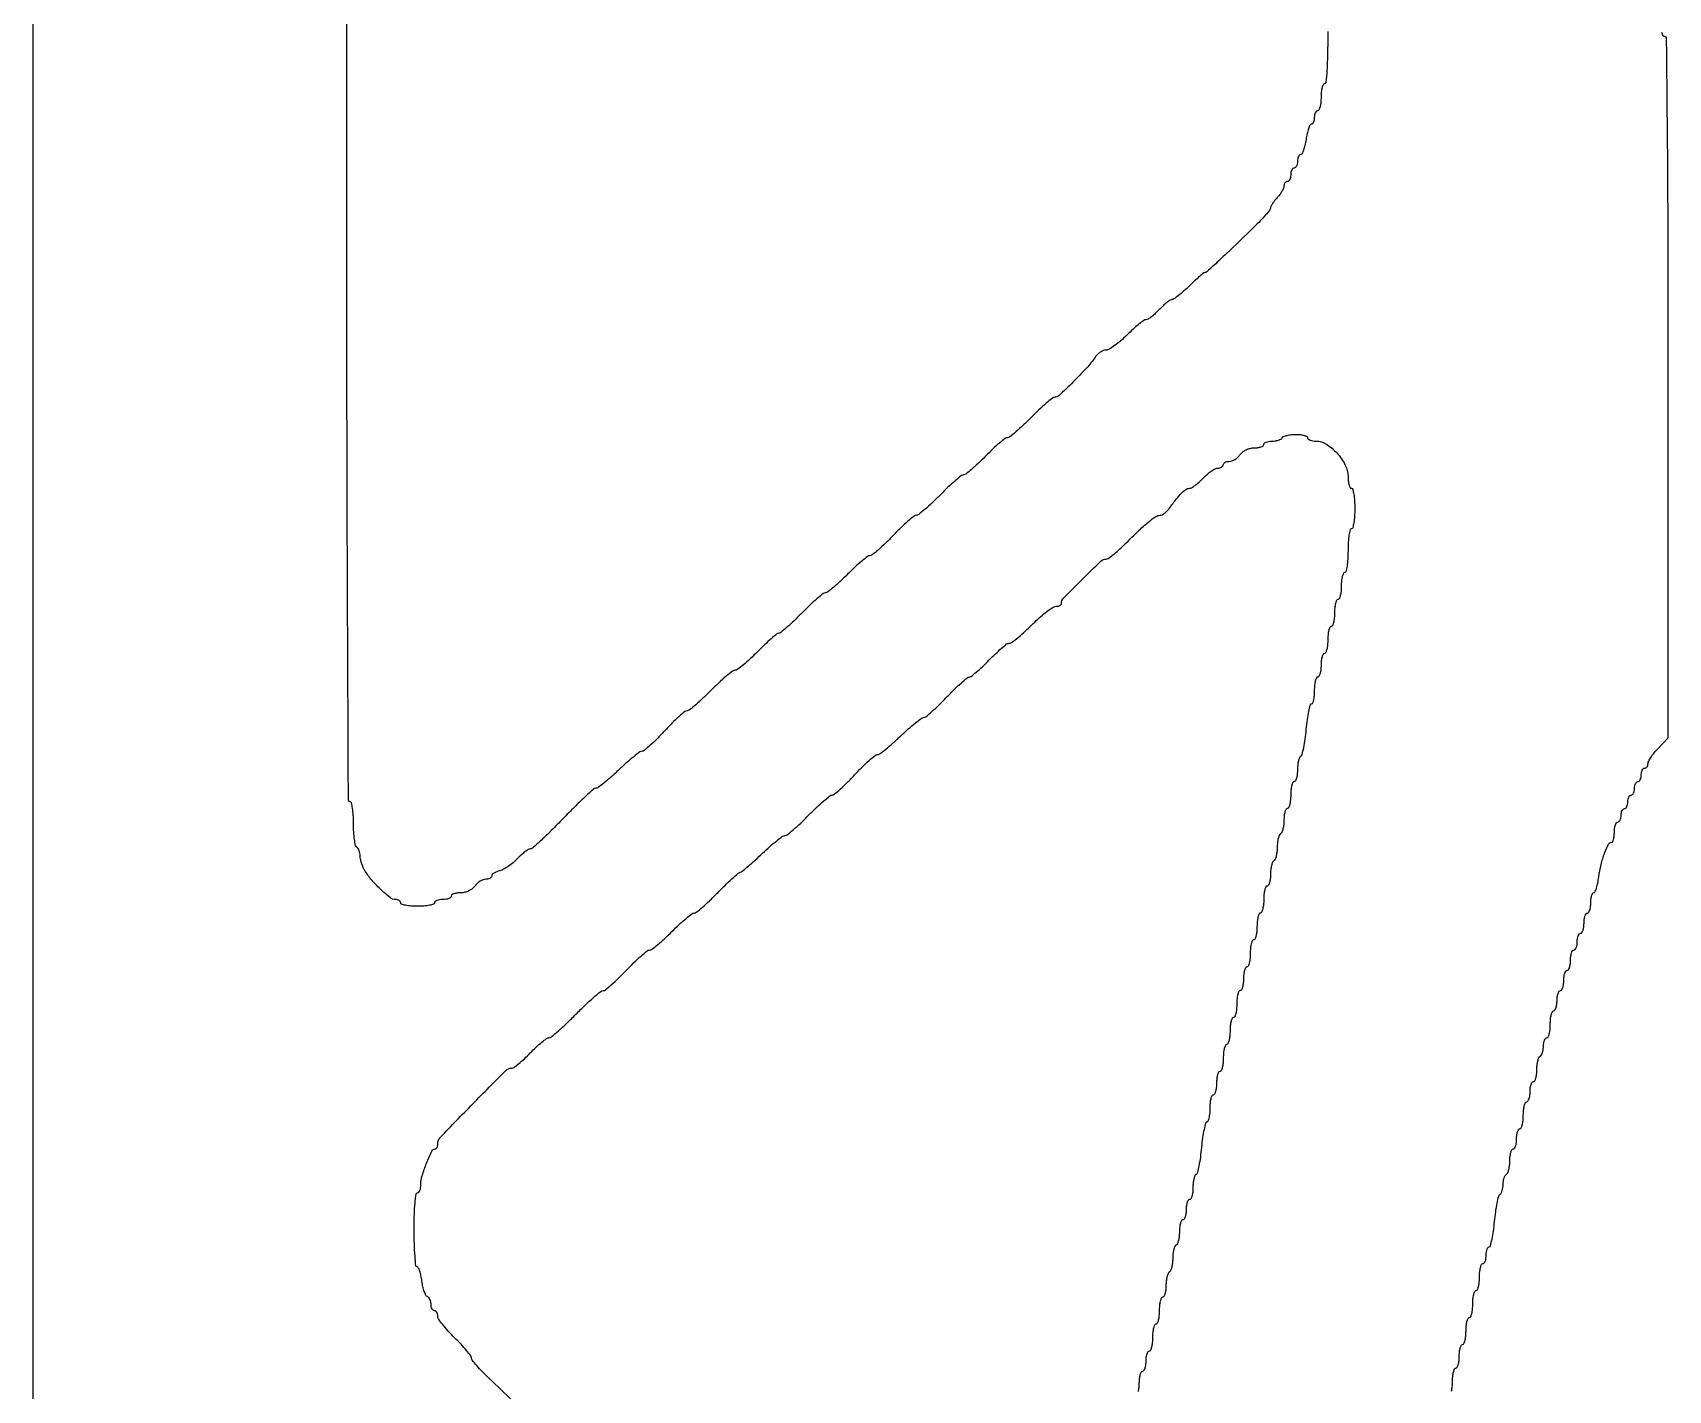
# Model space of a CAD drawing. Extents: x 70 to 555, y 277 to 2159.
# Drawn here: x 69.9 to 555, y 815.4 to 1218.2 of the extents above; entities that cross this region are included whole.
import ezdxf

# ---------------------------------------------------------------- set-up
doc = ezdxf.new("R2010")
doc.units = 0

msp = doc.modelspace()

# ---------------------------------------------------------------- linework, layer by layer
for points in [[(69.871824, 2096.252673, 0.000001), (69.869436, 1218.5, 0.000001), (69.871824, 340.747327, 0.291392)], [(454, 1218.5, -0.00481), (453.937334, 1211.98585, -0.011297), (453.733871, 1207.125, -0.006216), (453.44773, 1203.409436, -0.388296), (453, 1203, 0.295869), (452.612873, 1202.748945, 0.04382), (452.29375, 1201.825, 0.037669), (452.07239, 1200.532944, 0.023598), (452, 1199, -0.023598), (451.92761, 1197.467056, -0.037669), (451.70625, 1196.175, -0.04382), (451.387127, 1195.251055, -0.295869), (451, 1195, 0.191087), (450.618118, 1194.848523, 0.088204), (450.29375, 1194.4125, 0.068025), (450.073693, 1193.765418, 0.048028), (450, 1193, -0.042389), (449.93497, 1192.234312, -0.062018), (449.739603, 1191.5875, -0.081446), (449.452502, 1191.149042, -0.210144), (449.113544, 1191, 0.2898), (448.730852, 1190.757855, 0.027144), (448.289257, 1189.678125, 0.028191), (447.875064, 1188.224536, 0.018095), (447.552271, 1186.5, -0.019168), (447.225662, 1184.775549, -0.029702), (446.799931, 1183.321875, -0.029567), (446.342344, 1182.249764, -0.284384), (445.938727, 1182, 0.201047), (445.580022, 1181.849692, 0.08479), (445.275751, 1181.4125, 0.064852), (445.069008, 1180.765565, 0.044979), (445, 1180, -0.048028), (444.926307, 1179.234582, -0.068025), (444.70625, 1178.5875, -0.088204), (444.381882, 1178.151477, -0.191087), (444, 1178, 0.191087), (443.618118, 1177.848523, 0.088204), (443.29375, 1177.4125, 0.068025), (443.073693, 1176.765418, 0.048028), (443, 1176, -0.048028), (442.926307, 1175.234582, -0.068025), (442.70625, 1174.5875, -0.088204), (442.381882, 1174.151477, -0.191087), (442, 1174, 0.130232), (441.618647, 1173.898958, 0.100668), (441.29375, 1173.614765, 0.088576), (441.07524, 1173.189641, 0.07466), (441, 1172.688561, -0.101307), (440.867297, 1172.04033, -0.030131), (440.4125, 1171.131751, -0.028874), (439.765446, 1170.148584, -0.027562), (439, 1169.230375, 0.020065), (438.234346, 1168.339411, 0.023785), (437.5875, 1167.437576, 0.023576), (437.121401, 1166.63751, 0.120672), (437, 1166.141813, -0.171012), (436.801204, 1165.577577, -0.009103), (435.562558, 1164.0941, -0.01343), (433.98138, 1162.36507, -0.00931), (432.106579, 1160.493421, -0.00047), (423.892701, 1152.608029, -0.004328), (420.296436, 1149.221307, -0.004108), (418.094679, 1147.216847, -0.184634), (417.527461, 1147, 0.174984), (417.192713, 1146.879149, 0.004451), (415.945801, 1145.825, 0.008979), (414.498138, 1144.532893, 0.005943), (412.880563, 1143, -0.011018), (411.230459, 1141.467768, -0.015309), (409.682245, 1140.175, -0.011733), (408.354998, 1139.183411, -0.155787), (407.780628, 1139, 0.149602), (407.245783, 1138.836309, 0.019196), (406.266557, 1138.11875, 0.021054), (405.14469, 1137.148843, 0.016115), (404, 1136, -0.018486), (402.844572, 1134.851321, -0.023305), (401.690291, 1133.88125, -0.022365), (400.672273, 1133.173402, -0.14165), (400.072474, 1133, 0.157365), (399.418709, 1132.789016, 0.012599), (397.955993, 1131.678125, 0.016058), (396.253055, 1130.223718, 0.011611), (394.447368, 1128.5, -0.017956), (392.59597, 1126.777008, -0.022449), (390.754322, 1125.321875, -0.021444), (389.136308, 1124.259675, -0.135327), (388.194443, 1124, 0.097667), (387.416418, 1123.846561, 0.048562), (386.524405, 1123.374794, 0.045634), (385.663236, 1122.685867, 0.050086), (384.970759, 1121.87164, -0.033702), (382.440312, 1118.691128, -0.012431), (378.471643, 1114.551333, -0.006038), (374.30666, 1110.516198, -0.191669), (373.009544, 1110, 0.170148), (372.332416, 1109.762706, 0.008454), (370.488365, 1108.2375, 0.012834), (368.337757, 1106.298818, 0.008857), (366, 1104, -0.009027), (363.660684, 1101.701214, -0.013046), (361.505261, 1099.7625, -0.008706), (359.657185, 1098.240275, -0.169496), (358.968757, 1098, 0.166872), (358.289625, 1097.766851, 0.009994), (356.584863, 1096.384375, 0.014112), (354.597243, 1094.60708, 0.009893), (352.457037, 1092.5, -0.009523), (350.319924, 1090.392858, -0.013665), (348.341831, 1088.615625, -0.00944), (346.645491, 1087.227639, -0.168281), (345.988279, 1087, 0.170788), (345.322278, 1086.765675, 0.008208), (343.482119, 1085.2375, 0.012626), (341.336229, 1083.298849, 0.00869), (339, 1081, -0.009112), (336.659909, 1078.70123, -0.01315), (334.502097, 1076.7625, -0.008832), (332.652005, 1075.241736, -0.169173), (331.957988, 1075, 0.171788), (331.268412, 1074.755874, 0.009172), (329.461526, 1073.2375, 0.013508), (327.356123, 1071.298763, 0.009362), (325.07818, 1069, -0.00937), (322.800161, 1066.701239, -0.013519), (320.694522, 1064.7625, -0.009185), (318.887434, 1063.24427, -0.171755), (318.197311, 1063, 0.164322), (317.508399, 1062.76731, 0.00982), (315.766792, 1061.384375, 0.013904), (313.734452, 1059.60707, 0.00976), (311.543478, 1057.5, -0.009116), (309.358026, 1055.392819, -0.013123), (307.3427, 1053.615625, -0.008861), (305.615866, 1052.222837, -0.166772), (304.966359, 1052, 0.171448), (304.311882, 1051.768786, 0.007955), (302.47568, 1050.2375, 0.012409), (300.334655, 1048.298882, 0.008518), (298, 1046, -0.007457), (295.675022, 1043.700912, -0.011048), (293.563963, 1041.7625, -0.00643), (291.750838, 1040.21088, -0.175514), (291.168594, 1040, 0.173232), (290.593317, 1039.794521, 0.007463), (288.927746, 1038.388657, 0.011991), (286.98656, 1036.616364, 0.008184), (284.863214, 1034.514578, -0.011181), (282.713715, 1032.412265, -0.015571), (280.691989, 1030.636216, -0.011955), (278.955003, 1029.272061, -0.158988), (278.19462, 1029.014578, 0.162212), (277.422957, 1028.747857, 0.010473), (275.542731, 1027.241782, 0.014412), (273.351076, 1025.299598, 0.010192), (271, 1023, -0.009115), (268.659875, 1020.701231, -0.013155), (266.501959, 1018.7625, -0.008837), (264.651779, 1017.2418, -0.169159), (263.957518, 1017, 0.174791), (263.272821, 1016.753098, 0.009577), (261.514258, 1015.2375, 0.013928), (259.467634, 1013.298755, 0.009655), (257.259483, 1011, -0.009304), (255.054365, 1008.701182, -0.013494), (253.017086, 1006.7625, -0.00905), (251.266648, 1005.241068, -0.176144), (250.603584, 1005, 0.161281), (249.929197, 1004.776658, 0.008677), (248.124, 1003.384375, 0.012835), (246.013976, 1001.607146, 0.008951), (243.722722, 999.5, -0.008649), (241.434183, 997.3928, -0.012466), (239.332535, 995.615625, -0.008234), (237.534284, 994.218432, -0.162425), (236.879614, 994, 0.184565), (236.199579, 993.740126, 0.004172), (233.579702, 991.35567, 0.008819), (230.547053, 988.447952, 0.005787), (227.153131, 984.998024, -0.005741), (223.759951, 981.54822, -0.008758), (220.729628, 978.640959, -0.00411), (218.111163, 976.255161, -0.18522), (217.437091, 975.998024, 0.142117), (216.864192, 975.832984, 0.021099), (215.86489, 975.141936, 0.022341), (214.726186, 974.198505, 0.017565), (213.577512, 973.080905, -0.028307), (212.33128, 971.91942, -0.024384), (210.900178, 970.843057, -0.025121), (209.503001, 969.994367, -0.062514), (208.390421, 969.561853, 0.036321), (207.475367, 969.260122, 0.048335), (206.702186, 968.84998, 0.057405), (206.16658, 968.399764, 0.191572), (206, 967.980948, -0.175981), (205.864037, 967.60661, -0.092801), (205.477348, 967.288153, -0.072975), (204.901469, 967.072592, -0.05317), (204.220759, 967, 0.091287), (203.434551, 966.855253, 0.047927), (202.540724, 966.4125, 0.045499), (201.683198, 965.765149, 0.052224), (201, 965, -0.071939), (200.227337, 964.200216, -0.054179), (199.184204, 963.559574, -0.052617), (197.992383, 963.141504, -0.058124), (196.779241, 963, 0.034201), (195.71471, 962.927099, 0.052207), (194.816402, 962.70625, 0.067924), (194.198306, 962.383655, 0.243162), (194, 962, -0.226478), (193.817169, 961.617064, -0.074992), (193.265625, 961.29375, -0.057076), (192.457356, 961.073116, -0.038131), (191.5, 961, 0.038131), (190.542644, 960.926884, 0.057076), (189.734375, 960.70625, 0.074992), (189.182831, 960.382936, 0.226478), (189, 960, -0.322437), (188.719449, 959.610183, -0.031449), (187.53125, 959.29375, -0.03053), (185.916554, 959.072205, -0.01883), (184, 959, -0.01883), (182.083446, 959.072205, -0.03053), (180.46875, 959.29375, -0.031449), (179.280551, 959.610183, -0.322437), (179, 960, 0.151278), (178.881912, 960.381367, 0.098399), (178.549583, 960.70625, 0.081363), (178.05292, 960.925391, 0.063376), (177.466667, 961, -0.171375), (175.855815, 961.568826, -0.020839), (172.993929, 964.081814, -0.025691), (170.184297, 967.054667, -0.045998), (168.25, 969.799502, -0.032825), (167.771316, 970.774671, -0.024168), (167.367188, 971.908587, -0.024603), (167.088761, 973.02294, -0.04895), (167, 973.927414, 0.046572), (166.925928, 974.720919, 0.046179), (166.70625, 975.489364, 0.050144), (166.383579, 976.123104, 0.111983), (166, 976.5, -0.204655), (165.607273, 977.057756, -0.017258), (165.29375, 978.828525, -0.020711), (165.072748, 981.046572, -0.014475), (165, 983.559017, 0.014034), (164.929521, 986.069583, 0.024479), (164.711186, 988.139754, 0.022248), (164.399909, 989.687125, 0.344703), (164, 990, -0.412888), (163.50431, 990.493451, -0.000038), (163.251094, 1047.375, -0.00081), (163.057384, 1117.633767, -0.000284), (163, 1218.5, -0.000284), (163.057384, 1319.366233, -0.00081)], [(554.490709, 1221.485673, 0.000177), (554.747598, 1247.274698, 0.001769)], [(490.70625, 815.175, 0.037669), (490.92761, 816.467056, 0.023598), (491, 818, -0.023598), (491.07239, 819.532944, -0.037669), (491.29375, 820.825, -0.04382), (491.612873, 821.748945, -0.295869), (492, 822, 0.277684), (492.385692, 822.232098, 0.052312), (492.70625, 823.028125, 0.042582), (492.927458, 824.158889, 0.027026), (493, 825.5, -0.027026), (493.072542, 826.841111, -0.042582), (493.29375, 827.971875, -0.052312), (493.614308, 828.767902, -0.277684), (494, 829, 0.295869), (494.387127, 829.251055, 0.04382), (494.70625, 830.175, 0.037669), (494.92761, 831.467056, 0.023598), (495, 833, -0.023598), (495.07239, 834.532944, -0.037669), (495.29375, 835.825, -0.04382), (495.612873, 836.748945, -0.295869), (496, 837, 0.295869), (496.387127, 837.251055, 0.04382), (496.70625, 838.175, 0.037669), (496.92761, 839.467056, 0.023598), (497, 841, -0.023598), (497.07239, 842.532944, -0.037669), (497.29375, 843.825, -0.04382), (497.612873, 844.748945, -0.295869), (498, 845, 0.295869), (498.387127, 845.251055, 0.04382), (498.70625, 846.175, 0.037669), (498.92761, 847.467056, 0.023598), (499, 849, -0.023598), (499.07239, 850.532944, -0.037669), (499.29375, 851.825, -0.04382), (499.612873, 852.748945, -0.295869), (500, 853, 0.226478), (500.382936, 853.182831, 0.074992), (500.70625, 853.734375, 0.057076), (500.926884, 854.542644, 0.038131), (501, 855.5, -0.033538), (501.064305, 856.457609, -0.051357), (501.259238, 857.265625, -0.066625), (501.543804, 857.822514, -0.246132), (501.882512, 858, 0.34095), (502.259974, 858.291248, 0.012007), (502.712053, 860.201165, 0.017795), (503.13441, 862.620657, 0.010951), (503.467207, 865.493327, -0.010635), (503.802712, 868.405427, -0.015526), (504.231994, 870.951661, -0.01093), (504.693226, 873.014879, -0.196323), (505.084695, 873.552344, 0.136113), (505.436945, 873.933, 0.043782), (505.731129, 874.651565, 0.039936), (505.932483, 875.546741, 0.03537), (506, 876.5, -0.038534), (506.073871, 877.457084, -0.041947), (506.29375, 878.363811, -0.04604), (506.615613, 879.096789, -0.128561), (507, 879.5, 0.159713), (507.386693, 879.95866, 0.035556), (507.70625, 880.947275, 0.033489), (507.926586, 882.196361, 0.026918), (508, 883.559017, -0.027497), (508.072564, 884.877484, -0.043243), (508.29375, 885.989211, -0.053437), (508.614478, 886.770364, -0.275259), (509, 887, 0.254951), (509.384262, 887.209557, 0.06271), (509.70625, 887.88125, 0.048861), (509.927234, 888.850749, 0.031626), (510, 890, -0.031626), (510.072766, 891.149251, -0.048861), (510.29375, 892.11875, -0.06271), (510.615738, 892.790443, -0.254951), (511, 893, 0.295869), (511.387127, 893.251055, 0.04382), (511.70625, 894.175, 0.037669), (511.92761, 895.467056, 0.023598), (512, 897, -0.023598), (512.07239, 898.532944, -0.037669), (512.29375, 899.825, -0.04382), (512.612873, 900.748945, -0.295869), (513, 901, 0.254951), (513.384262, 901.209557, 0.06271), (513.70625, 901.88125, 0.048861), (513.927234, 902.850749, 0.031626), (514, 904, -0.031626), (514.072766, 905.149251, -0.048861), (514.29375, 906.11875, -0.06271), (514.615738, 906.790443, -0.254951), (515, 907, 0.275259), (515.385522, 907.229636, 0.053437), (515.70625, 908.010789, 0.043243), (515.927436, 909.122516, 0.027497), (516, 910.440983, -0.026918), (516.073414, 911.803639, -0.033489), (516.29375, 913.052725, -0.035556), (516.613307, 914.04134, -0.159713), (517, 914.5, 0.130646), (517.384508, 914.906663, 0.045439), (517.70625, 915.653525, 0.041396), (517.926158, 916.57934, 0.037634), (518, 917.559017, -0.039081), (518.07317, 918.49372, -0.058208), (518.29375, 919.282961, -0.076538), (518.617207, 919.820624, -0.222681), (519, 920, 0.295869), (519.387127, 920.251055, 0.04382), (519.70625, 921.175, 0.037669), (519.92761, 922.467056, 0.023598), (520, 924, -0.023598), (520.07239, 925.532944, -0.037669), (520.29375, 926.825, -0.04382), (520.612873, 927.748945, -0.295869), (521, 928, 0.254951), (521.384262, 928.209557, 0.06271), (521.70625, 928.88125, 0.048861), (521.927234, 929.850749, 0.031626), (522, 931, -0.031626), (522.072766, 932.149251, -0.048861), (522.29375, 933.11875, -0.06271), (522.615738, 933.790443, -0.254951), (523, 934, 0.254951), (523.384262, 934.209557, 0.06271), (523.70625, 934.88125, 0.048861), (523.927234, 935.850749, 0.031626), (524, 937, -0.031626), (524.072766, 938.149251, -0.048861), (524.29375, 939.11875, -0.06271), (524.615738, 939.790443, -0.254951), (525, 940, 0.254951), (525.384262, 940.209557, 0.06271), (525.70625, 940.88125, 0.048861), (525.927234, 941.850749, 0.031626), (526, 943, -0.031626), (526.072766, 944.149251, -0.048861), (526.29375, 945.11875, -0.06271), (526.615738, 945.790443, -0.254951), (527, 946, 0.226478), (527.382936, 946.182831, 0.074992), (527.70625, 946.734375, 0.057076), (527.926884, 947.542644, 0.038131), (528, 948.5, -0.038131), (528.073116, 949.457356, -0.057076), (528.29375, 950.265625, -0.074992), (528.617064, 950.817169, -0.226478), (529, 951, 0.254951), (529.384262, 951.209557, 0.06271), (529.70625, 951.88125, 0.048861), (529.927234, 952.850749, 0.031626), (530, 954, -0.031626), (530.072766, 955.149251, -0.048861), (530.29375, 956.11875, -0.06271), (530.615738, 956.790443, -0.254951), (531, 957, 0.254951), (531.384262, 957.209557, 0.06271), (531.70625, 957.88125, 0.048861), (531.927234, 958.850749, 0.031626), (532, 960, -0.027248), (532.06269, 961.149512, -0.042894), (532.253822, 962.11875, -0.052844), (532.530879, 962.800457, -0.276538), (532.864076, 963, 0.299032), (533.235874, 963.244195, 0.024607), (533.664036, 964.384059, 0.026579), (534.063946, 965.905898, 0.016904), (534.373961, 967.711689, -0.025669), (535.070848, 971.383889, -0.030241), (536.11424, 974.764878, -0.02728), (537.275249, 977.404714, -0.282663), (538.244111, 978, 0.294848), (538.53667, 978.188947, 0.044298), (538.777958, 978.88125, 0.037943), (538.945276, 979.850301, 0.023786), (539, 981, -0.031626), (539.072766, 982.149251, -0.048861), (539.29375, 983.11875, -0.06271), (539.615738, 983.790443, -0.254951), (540, 984, 0.191087), (540.381882, 984.151477, 0.088204), (540.70625, 984.5875, 0.068025), (540.926307, 985.234582, 0.048028), (541, 986, -0.048028), (541.073693, 986.765418, -0.068025), (541.29375, 987.4125, -0.088204), (541.618118, 987.848523, -0.191087), (542, 988, 0.191087), (542.381882, 988.151477, 0.088204), (542.70625, 988.5875, 0.068025), (542.926307, 989.234582, 0.048028), (543, 990, -0.048028), (543.073693, 990.765418, -0.068025), (543.29375, 991.4125, -0.088204), (543.618118, 991.848523, -0.191087), (544, 992, 0.191087), (544.381882, 992.151477, 0.088204), (544.70625, 992.5875, 0.068025), (544.926307, 993.234582, 0.048028), (545, 994, -0.048028), (545.073693, 994.765418, -0.068025), (545.29375, 995.4125, -0.088204), (545.618118, 995.848523, -0.191087), (546, 996, 0.191087), (546.381882, 996.151477, 0.088204), (546.70625, 996.5875, 0.068025), (546.926307, 997.234582, 0.048028), (547, 998, -0.048028), (547.073693, 998.765418, -0.068025), (547.29375, 999.4125, -0.088204), (547.618118, 999.848523, -0.191087), (548, 1000, 0.134136), (548.381343, 1000.104178, 0.100457), (548.70625, 1000.397058, 0.087253), (548.924885, 1000.83516, 0.072331), (549, 1001.351686, -0.124508), (549.180485, 1002.065243, -0.023368), (549.88125, 1003.228458, -0.023705), (550.851484, 1004.541595, -0.01975), (552, 1005.842584), (555, 1008.981797), (555, 1112.990898, 0.000633), (554.942155, 1158.708236, 0.001771), (554.747596, 1190.747725, 0.000178), (554.490701, 1216.514339, 0.411193), (554, 1217, -0.191087), (553.618118, 1217.151477, -0.088204), (553.29375, 1217.5875, -0.068025), (553.073693, 1218.234582, -0.048028)], [(212.394711, 812.132128, 0.004267), (205.25, 818.947225, -0.010654), (203.238763, 820.915353, -0.015109), (201.542188, 822.755935, -0.011109), (200.230542, 824.337815, -0.169099), (200, 825, 0.163793), (199.776797, 825.66308, 0.011334), (198.53125, 827.228562, 0.015173), (196.915397, 829.052118, 0.010782), (195, 831, -0.014872), (193.085164, 832.979434, -0.019632), (191.46875, 834.899241, -0.01738), (190.264857, 836.565077, -0.148845), (190, 837.435076, 0.062037), (189.92547, 838.033457, 0.080367), (189.70625, 838.540304, 0.097889), (189.381382, 838.879539, 0.154173), (189, 839, -0.184457), (188.61825, 839.145793, -0.090315), (188.29375, 839.563021, -0.070178), (188.073823, 840.183242, -0.050201), (188, 840.916667, 0.051902), (187.920954, 841.676105, 0.057769), (187.687301, 842.374546, 0.065835), (187.343078, 842.911907, 0.137823), (186.935491, 843.18817, -0.198786), (186.4883, 843.575827, -0.03054), (186.017079, 844.680894, -0.030152), (185.598779, 846.126182, -0.02203), (185.303822, 847.771503, 0.018956), (185.023589, 849.391967, 0.02954), (184.648193, 850.757879, 0.029333), (184.238461, 851.766339, 0.28924), (183.868331, 852, -0.384506), (183.520171, 852.31419, -0.005927), (183.255072, 855.23125, -0.012292), (183.062445, 858.782287, -0.007402), (183, 863, -0.007181), (183.064968, 867.523566, -0.015486), (183.272727, 871, -0.010792), (183.56833, 873.622551, -0.375539), (184, 874, 0.226042), (184.382919, 874.182433, 0.075171), (184.70625, 874.73236, 0.057206), (184.926878, 875.538417, 0.038239), (185, 876.49314, -0.073009), (185.381723, 879.093421, -0.02293), (186.687196, 882.815027, -0.015249), (188.251766, 886.378477, -0.289336), (189.2359, 887, 0.189382), (189.527669, 887.114623, 0.08876), (189.775546, 887.444041, 0.068576), (189.943666, 887.933134, 0.048575), (190, 888.511628, -0.193656), (190.79747, 890.493395, -0.002463), (200.393562, 900.3881, -0.002416), (210.097317, 910.200421, -0.199103), (212.025677, 911, 0.162712), (212.638005, 911.204685, 0.011877), (214.0512, 912.321875, 0.015597), (215.69639, 913.776187, 0.011142), (217.448108, 915.5, -0.012072), (219.206231, 917.223693, -0.016655), (220.871024, 918.678125, -0.013279), (222.303595, 919.785817, -0.159236), (222.959077, 920, 0.174052), (223.659852, 920.251564, 0.00675), (225.790305, 922.05625, 0.011331), (228.272264, 924.317789, 0.00768), (231, 927, -0.007734), (233.728323, 929.682199, -0.011402), (236.212103, 931.94375, -0.006828), (238.34392, 933.747174, -0.173842), (239.049118, 934, 0.172008), (239.735032, 934.243159, 0.009086), (241.540561, 935.7625, 0.013437), (243.644388, 937.701227, 0.009305), (245.92182, 940, -0.00937), (248.199839, 942.298761, -0.013519), (250.305478, 944.2375, -0.009185), (252.112566, 945.75573, -0.171755), (252.802689, 946, 0.164322), (253.491601, 946.23269, 0.00982), (255.233208, 947.615625, 0.013904), (257.265548, 949.39293, 0.00976), (259.456522, 951.5, -0.009116), (261.641974, 953.607181, -0.013123), (263.6573, 955.384375, -0.008861), (265.384134, 956.777163, -0.166772), (266.033641, 957, 0.170609), (266.685885, 957.22923, 0.008277), (268.480698, 958.718058, 0.012684), (270.573764, 960.607833, 0.008737), (272.851499, 962.848707, -0.005974), (275.133116, 965.118342, -0.008242), (277.238935, 967.097235, -0.005575), (279.041166, 968.699413, -0.094117), (279.725987, 969.098707, 0.086047), (280.409617, 969.482775, 0.005774), (282.138242, 970.924308, 0.008172), (284.161838, 972.709814, 0.006023), (286.345849, 974.75, -0.009649), (288.530434, 976.761255, -0.013683), (290.555116, 978.457813, -0.009705), (292.287637, 979.77673, -0.15914), (292.971362, 980, 0.169575), (293.658436, 980.23992, 0.008676), (295.506026, 981.7625, 0.01302), (297.660871, 983.70121, 0.009007), (300, 986, -0.008611), (302.335503, 988.298865, -0.012526), (304.479148, 990.2375, -0.008091), (306.317475, 991.767104, -0.171092), (306.978168, 992, 0.176014), (307.631091, 992.237197, 0.008673), (309.39044, 993.7625, 0.013155), (311.438675, 995.701146, 0.009046), (313.661027, 998, -0.009354), (315.886065, 1000.298797, -0.01354), (317.942586, 1002.2375, -0.009134), (319.708996, 1003.757538, -0.174826), (320.38124, 1004, 0.160823), (321.063505, 1004.225274, 0.008856), (322.871542, 1005.615625, 0.012983), (324.984933, 1007.392875, 0.009072), (327.277278, 1009.5, -0.008654), (329.565855, 1011.6072, -0.012471), (331.667619, 1013.384375, -0.00824), (333.465964, 1014.781499, -0.162409), (334.120908, 1015, 0.174234), (334.769504, 1015.233091, 0.008226), (336.561649, 1016.7625, 0.012715), (338.649549, 1018.701119, 0.008726), (340.92182, 1021, -0.007832), (343.186146, 1023.29905, -0.011571), (345.249469, 1025.2375, -0.006925), (347.02217, 1026.783563, -0.177676), (347.61202, 1027, 0.168756), (348.192137, 1027.201536, 0.008825), (349.738919, 1028.46875, 0.013135), (351.543185, 1030.084361, 0.009104), (353.5, 1032, -0.007852), (355.44724, 1033.915838, -0.011555), (357.221905, 1035.53125, -0.006994), (358.744875, 1036.81757, -0.173554), (359.254614, 1037, 0.143737), (360.20137, 1037.277909, 0.028279), (361.651028, 1038.329511, 0.017123), (363.813466, 1040.219869, 0.00342), (367.531739, 1043.75, -0.015948), (369.334257, 1045.377423, -0.020405), (371.098632, 1046.751563, -0.018751), (372.633983, 1047.764939, -0.137328), (373.473684, 1048, 0.055844), (374.05753, 1048.065413, 0.075354), (374.551645, 1048.259094, 0.09468), (374.883005, 1048.545518, 0.168881), (375, 1048.88202, -0.195326), (375.601171, 1050.362199, -0.004363), (381.113515, 1055.930866, -0.004391), (386.719905, 1061.399643, -0.193407), (388.213906, 1062, 0.154034), (388.864673, 1062.205353, 0.013509), (390.270487, 1063.248437, 0.016711), (391.905424, 1064.622128, 0.012219), (393.629731, 1066.25, -0.004315), (398.177787, 1070.681746, -0.018596), (401.000206, 1073.190501, -0.028969), (402.954189, 1074.619739, -0.144391), (404.243507, 1075, 0.118113), (404.851259, 1075.145598, 0.043563), (405.604243, 1075.614898, 0.040163), (406.36933, 1076.292314, 0.038354), (407.029241, 1077.093271, -0.012627), (408.996803, 1079.748479, -0.03125), (410.603189, 1081.559969, -0.042554), (411.929451, 1082.672081, -0.154395), (412.966086, 1083, 0.136232), (413.611781, 1083.179256, 0.024469), (414.65904, 1083.88125, 0.024812), (415.836772, 1084.851429, 0.020192), (417, 1086, -0.026005), (418.190277, 1087.14827, -0.029295), (419.448853, 1088.11875, -0.030479), (420.602287, 1088.806008, -0.11967), (421.40121, 1089, 0.060662), (422.012593, 1089.074449, 0.079313), (422.530355, 1089.29375, 0.097302), (422.877012, 1089.618598, 0.157245), (423, 1090, -0.173062), (423.136147, 1090.381567, -0.093597), (423.522652, 1090.70625, -0.073949), (424.098578, 1090.925933, -0.054248), (424.779241, 1091, 0.091287), (425.565449, 1091.144747, 0.047927), (426.459276, 1091.5875, 0.045499), (427.316802, 1092.234851, 0.052224), (428, 1093, -0.071939), (428.772663, 1093.799784, -0.054179), (429.815796, 1094.440426, -0.052617), (431.007617, 1094.858496, -0.058124), (432.220759, 1095, 0.034201), (433.28529, 1095.072901, 0.052207), (434.183598, 1095.29375, 0.067924), (434.801694, 1095.616345, 0.243162), (435, 1096, -0.222681), (435.179376, 1096.382793, -0.076538), (435.717039, 1096.70625, -0.058208), (436.50628, 1096.92683, -0.039081), (437.440983, 1097, 0.037634), (438.42066, 1097.073842, 0.041396), (439.346475, 1097.29375, 0.045439), (440.093337, 1097.615492, 0.130646), (440.5, 1098, -0.159713), (440.95866, 1098.386693, -0.035556), (441.947275, 1098.70625, -0.033489), (443.196361, 1098.926586, -0.026918), (444.559017, 1099, -0.027497), (445.877484, 1098.927436, -0.043243), (446.989211, 1098.70625, -0.053437), (447.770364, 1098.385522, -0.275259), (448, 1098, 0.22858), (448.184754, 1097.616982, 0.074125), (448.744167, 1097.29375, 0.056453), (449.563183, 1097.073087, 0.037615), (450.533333, 1097, -0.143926), (453.573089, 1096.106491, -0.066032), (456.752066, 1093.408975, -0.064961), (459.184868, 1089.894849, -0.119513), (460, 1086.533333, 0.026766), (460.07253, 1085.179432, 0.042217), (460.29375, 1084.037917, 0.051689), (460.614211, 1083.233466, 0.279025), (461, 1083, -0.339565), (461.395008, 1082.696775, -0.024068), (461.708333, 1081.25, -0.025878), (461.928566, 1079.316313, -0.015416), (462, 1077, -0.015416), (461.928566, 1074.683687, -0.025878), (461.708333, 1072.75, -0.024068), (461.395008, 1071.303225, -0.339565), (461, 1071, 0.345347), (460.599474, 1070.685898, 0.022017), (460.288462, 1069.125, 0.024301), (460.070361, 1067.036573, 0.013867), (460, 1064.5, -0.013867), (459.929639, 1061.963427, -0.024301), (459.711538, 1059.875, -0.022017), (459.400526, 1058.314102, -0.345347), (459, 1058, 0.295869), (458.612873, 1057.748945, 0.04382), (458.29375, 1056.825, 0.037669), (458.07239, 1055.532944, 0.023598), (458, 1054, -0.023598), (457.92761, 1052.467056, -0.037669), (457.70625, 1051.175, -0.04382), (457.387127, 1050.251055, -0.295869), (457, 1050, 0.295869), (456.612873, 1049.748945, 0.04382), (456.29375, 1048.825, 0.037669), (456.07239, 1047.532944, 0.023598), (456, 1046, -0.023598), (455.92761, 1044.467056, -0.037669), (455.70625, 1043.175, -0.04382), (455.387127, 1042.251055, -0.295869), (455, 1042, 0.295869), (454.612873, 1041.748945, 0.04382), (454.29375, 1040.825, 0.037669), (454.07239, 1039.532944, 0.023598), (454, 1038, -0.023598), (453.92761, 1036.467056, -0.037669), (453.70625, 1035.175, -0.04382), (453.387127, 1034.251055, -0.295869), (453, 1034, 0.277684), (452.614308, 1033.767902, 0.052312), (452.29375, 1032.971875, 0.042582), (452.072542, 1031.841111, 0.027026), (452, 1030.5, -0.027026), (451.927458, 1029.158889, -0.042582), (451.70625, 1028.028125, -0.052312), (451.385692, 1027.232098, -0.277684), (451, 1027, 0.295869), (450.612873, 1026.748945, 0.04382), (450.29375, 1025.825, 0.037669), (450.07239, 1024.532944, 0.023598), (450, 1023, -0.020793), (449.936215, 1021.466873, -0.03351), (449.740762, 1020.175, -0.036573), (449.460431, 1019.236493, -0.31137), (449.117488, 1019, 0.34095), (448.740026, 1018.708752, 0.012007), (448.287947, 1016.798835, 0.017795), (447.86559, 1014.379343, 0.010951), (447.532793, 1011.506673, -0.010635), (447.197288, 1008.594573, -0.015526), (446.768006, 1006.048339, -0.01093), (446.306774, 1003.985121, -0.196323), (445.915305, 1003.447656, 0.166917), (445.560713, 1003.01489, 0.032777), (445.268871, 1002.037349, 0.03149), (445.067097, 1000.799886, 0.024673), (445, 999.440983, -0.027497), (444.927436, 998.122516, -0.043243), (444.70625, 997.010789, -0.053437), (444.385522, 996.229636, -0.275259), (444, 996, 0.295869), (443.612873, 995.748945, 0.04382), (443.29375, 994.825, 0.037669), (443.07239, 993.532944, 0.023598), (443, 992, -0.023598), (442.92761, 990.467056, -0.037669), (442.70625, 989.175, -0.04382), (442.387127, 988.251055, -0.295869), (442, 988, 0.275259), (441.614478, 987.770364, 0.053437), (441.29375, 986.989211, 0.043243), (441.072564, 985.877484, 0.027497), (441, 984.559017, -0.026918), (440.926586, 983.196361, -0.033489), (440.70625, 981.947275, -0.035556), (440.386693, 980.95866, -0.159713), (440, 980.5, 0.158284), (439.61344, 980.044084, 0.036095), (439.29375, 979.070061, 0.033884), (439.073436, 977.840047, 0.02738), (439, 976.5, -0.02738), (438.926564, 975.159953, -0.033884), (438.70625, 973.929939, -0.036095), (438.38656, 972.955916, -0.158284), (438, 972.5, 0.159713), (437.613307, 972.04134, 0.035556), (437.29375, 971.052725, 0.033489), (437.073414, 969.803639, 0.026918), (437, 968.440983, -0.027497), (436.927436, 967.122516, -0.043243), (436.70625, 966.010789, -0.053437), (436.385522, 965.229636, -0.275259), (436, 965, 0.295869), (435.612873, 964.748945, 0.04382), (435.29375, 963.825, 0.037669), (435.07239, 962.532944, 0.023598), (435, 961, -0.023598), (434.92761, 959.467056, -0.037669), (434.70625, 958.175, -0.04382), (434.387127, 957.251055, -0.295869), (434, 957, 0.295869), (433.612873, 956.748945, 0.04382), (433.29375, 955.825, 0.037669), (433.07239, 954.532944, 0.023598), (433, 953, -0.023598), (432.92761, 951.467056, -0.037669), (432.70625, 950.175, -0.04382), (432.387127, 949.251055, -0.295869), (432, 949, 0.295869), (431.612873, 948.748945, 0.04382), (431.29375, 947.825, 0.037669), (431.07239, 946.532944, 0.023598), (431, 945, -0.023598), (430.92761, 943.467056, -0.037669), (430.70625, 942.175, -0.04382), (430.387127, 941.251055, -0.295869), (430, 941, 0.277684), (429.614308, 940.767902, 0.052312), (429.29375, 939.971875, 0.042582), (429.072542, 938.841111, 0.027026), (429, 937.5, -0.027026), (428.927458, 936.158889, -0.042582), (428.70625, 935.028125, -0.052312), (428.385692, 934.232098, -0.277684), (428, 934, 0.295869), (427.612873, 933.748945, 0.04382), (427.29375, 932.825, 0.037669), (427.07239, 931.532944, 0.023598), (427, 930, -0.023598), (426.92761, 928.467056, -0.037669), (426.70625, 927.175, -0.04382), (426.387127, 926.251055, -0.295869), (426, 926, 0.295869), (425.612873, 925.748945, 0.04382), (425.29375, 924.825, 0.037669), (425.07239, 923.532944, 0.023598), (425, 922, -0.023598), (424.92761, 920.467056, -0.037669), (424.70625, 919.175, -0.04382), (424.387127, 918.251055, -0.295869), (424, 918, 0.295869), (423.612873, 917.748945, 0.04382), (423.29375, 916.825, 0.037669), (423.07239, 915.532944, 0.023598), (423, 914, -0.023598), (422.92761, 912.467056, -0.037669), (422.70625, 911.175, -0.04382), (422.387127, 910.251055, -0.295869), (422, 910, 0.277684), (421.614308, 909.767902, 0.052312), (421.29375, 908.971875, 0.042582), (421.072542, 907.841111, 0.027026), (421, 906.5, -0.027026), (420.927458, 905.158889, -0.042582), (420.70625, 904.028125, -0.052312), (420.385692, 903.232098, -0.277684), (420, 903, 0.295869), (419.612873, 902.748945, 0.04382), (419.29375, 901.825, 0.037669), (419.07239, 900.532944, 0.023598), (419, 899, -0.020793), (418.936215, 897.466873, -0.03351), (418.740762, 896.175, -0.036573), (418.460431, 895.236493, -0.31137), (418.117488, 895, 0.34095), (417.740026, 894.708752, 0.012007), (417.287947, 892.798835, 0.017795), (416.86559, 890.379343, 0.010951), (416.532793, 887.506673, -0.010635), (416.197288, 884.594573, -0.015526), (415.768006, 882.048339, -0.01093), (415.306774, 879.985121, -0.196323), (414.915305, 879.447656, 0.166917), (414.560713, 879.01489, 0.032777), (414.268871, 878.037349, 0.03149), (414.067097, 876.799886, 0.024673), (414, 875.440983, -0.027497), (413.927436, 874.122516, -0.043243), (413.70625, 873.010789, -0.053437), (413.385522, 872.229636, -0.275259), (413, 872, 0.254951), (412.615738, 871.790443, 0.06271), (412.29375, 871.11875, 0.048861), (412.072766, 870.149251, 0.031626), (412, 869, -0.031626), (411.927234, 867.850749, -0.048861), (411.70625, 866.88125, -0.06271), (411.384262, 866.209557, -0.254951), (411, 866, 0.275259), (410.614478, 865.770364, 0.053437), (410.29375, 864.989211, 0.043243), (410.072564, 863.877484, 0.027497), (410, 862.559017, -0.026918), (409.926586, 861.196361, -0.033489), (409.70625, 859.947275, -0.035556), (409.386693, 858.95866, -0.159713), (409, 858.5, 0.158284), (408.61344, 858.044084, 0.036095), (408.29375, 857.070061, 0.033884), (408.073436, 855.840047, 0.02738), (408, 854.5, -0.02738), (407.926564, 853.159953, -0.033884), (407.70625, 851.929939, -0.036095), (407.38656, 850.955916, -0.158284), (407, 850.5, 0.159713), (406.613307, 850.04134, 0.035556), (406.29375, 849.052725, 0.033489), (406.073414, 847.803639, 0.026918), (406, 846.440983, -0.027497), (405.927436, 845.122516, -0.043243), (405.70625, 844.010789, -0.053437), (405.385522, 843.229636, -0.275259), (405, 843, 0.295869), (404.612873, 842.748945, 0.04382), (404.29375, 841.825, 0.037669), (404.07239, 840.532944, 0.023598), (404, 839, -0.023598), (403.92761, 837.467056, -0.037669), (403.70625, 836.175, -0.04382), (403.387127, 835.251055, -0.295869), (403, 835, 0.295869), (402.612873, 834.748945, 0.04382), (402.29375, 833.825, 0.037669), (402.07239, 832.532944, 0.023598), (402, 831, -0.023598), (401.92761, 829.467056, -0.037669), (401.70625, 828.175, -0.04382), (401.387127, 827.251055, -0.295869), (401, 827, 0.254951), (400.615738, 826.790443, 0.06271), (400.29375, 826.11875, 0.048861), (400.072766, 825.149251, 0.031626), (400, 824, -0.031626), (399.927234, 822.850749, -0.048861), (399.70625, 821.88125, -0.06271), (399.384262, 821.209557, -0.254951), (399, 821, 0.277684), (398.614308, 820.767902, 0.052312), (398.29375, 819.971875, 0.042582), (398.072542, 818.841111, 0.027026), (398, 817.5, -0.027026), (397.927458, 816.158889, -0.042582), (397.70625, 815.028125, -0.052312)]]:
    msp.add_lwpolyline(points, format="xyb")

doc.saveas('drawing.dxf')
